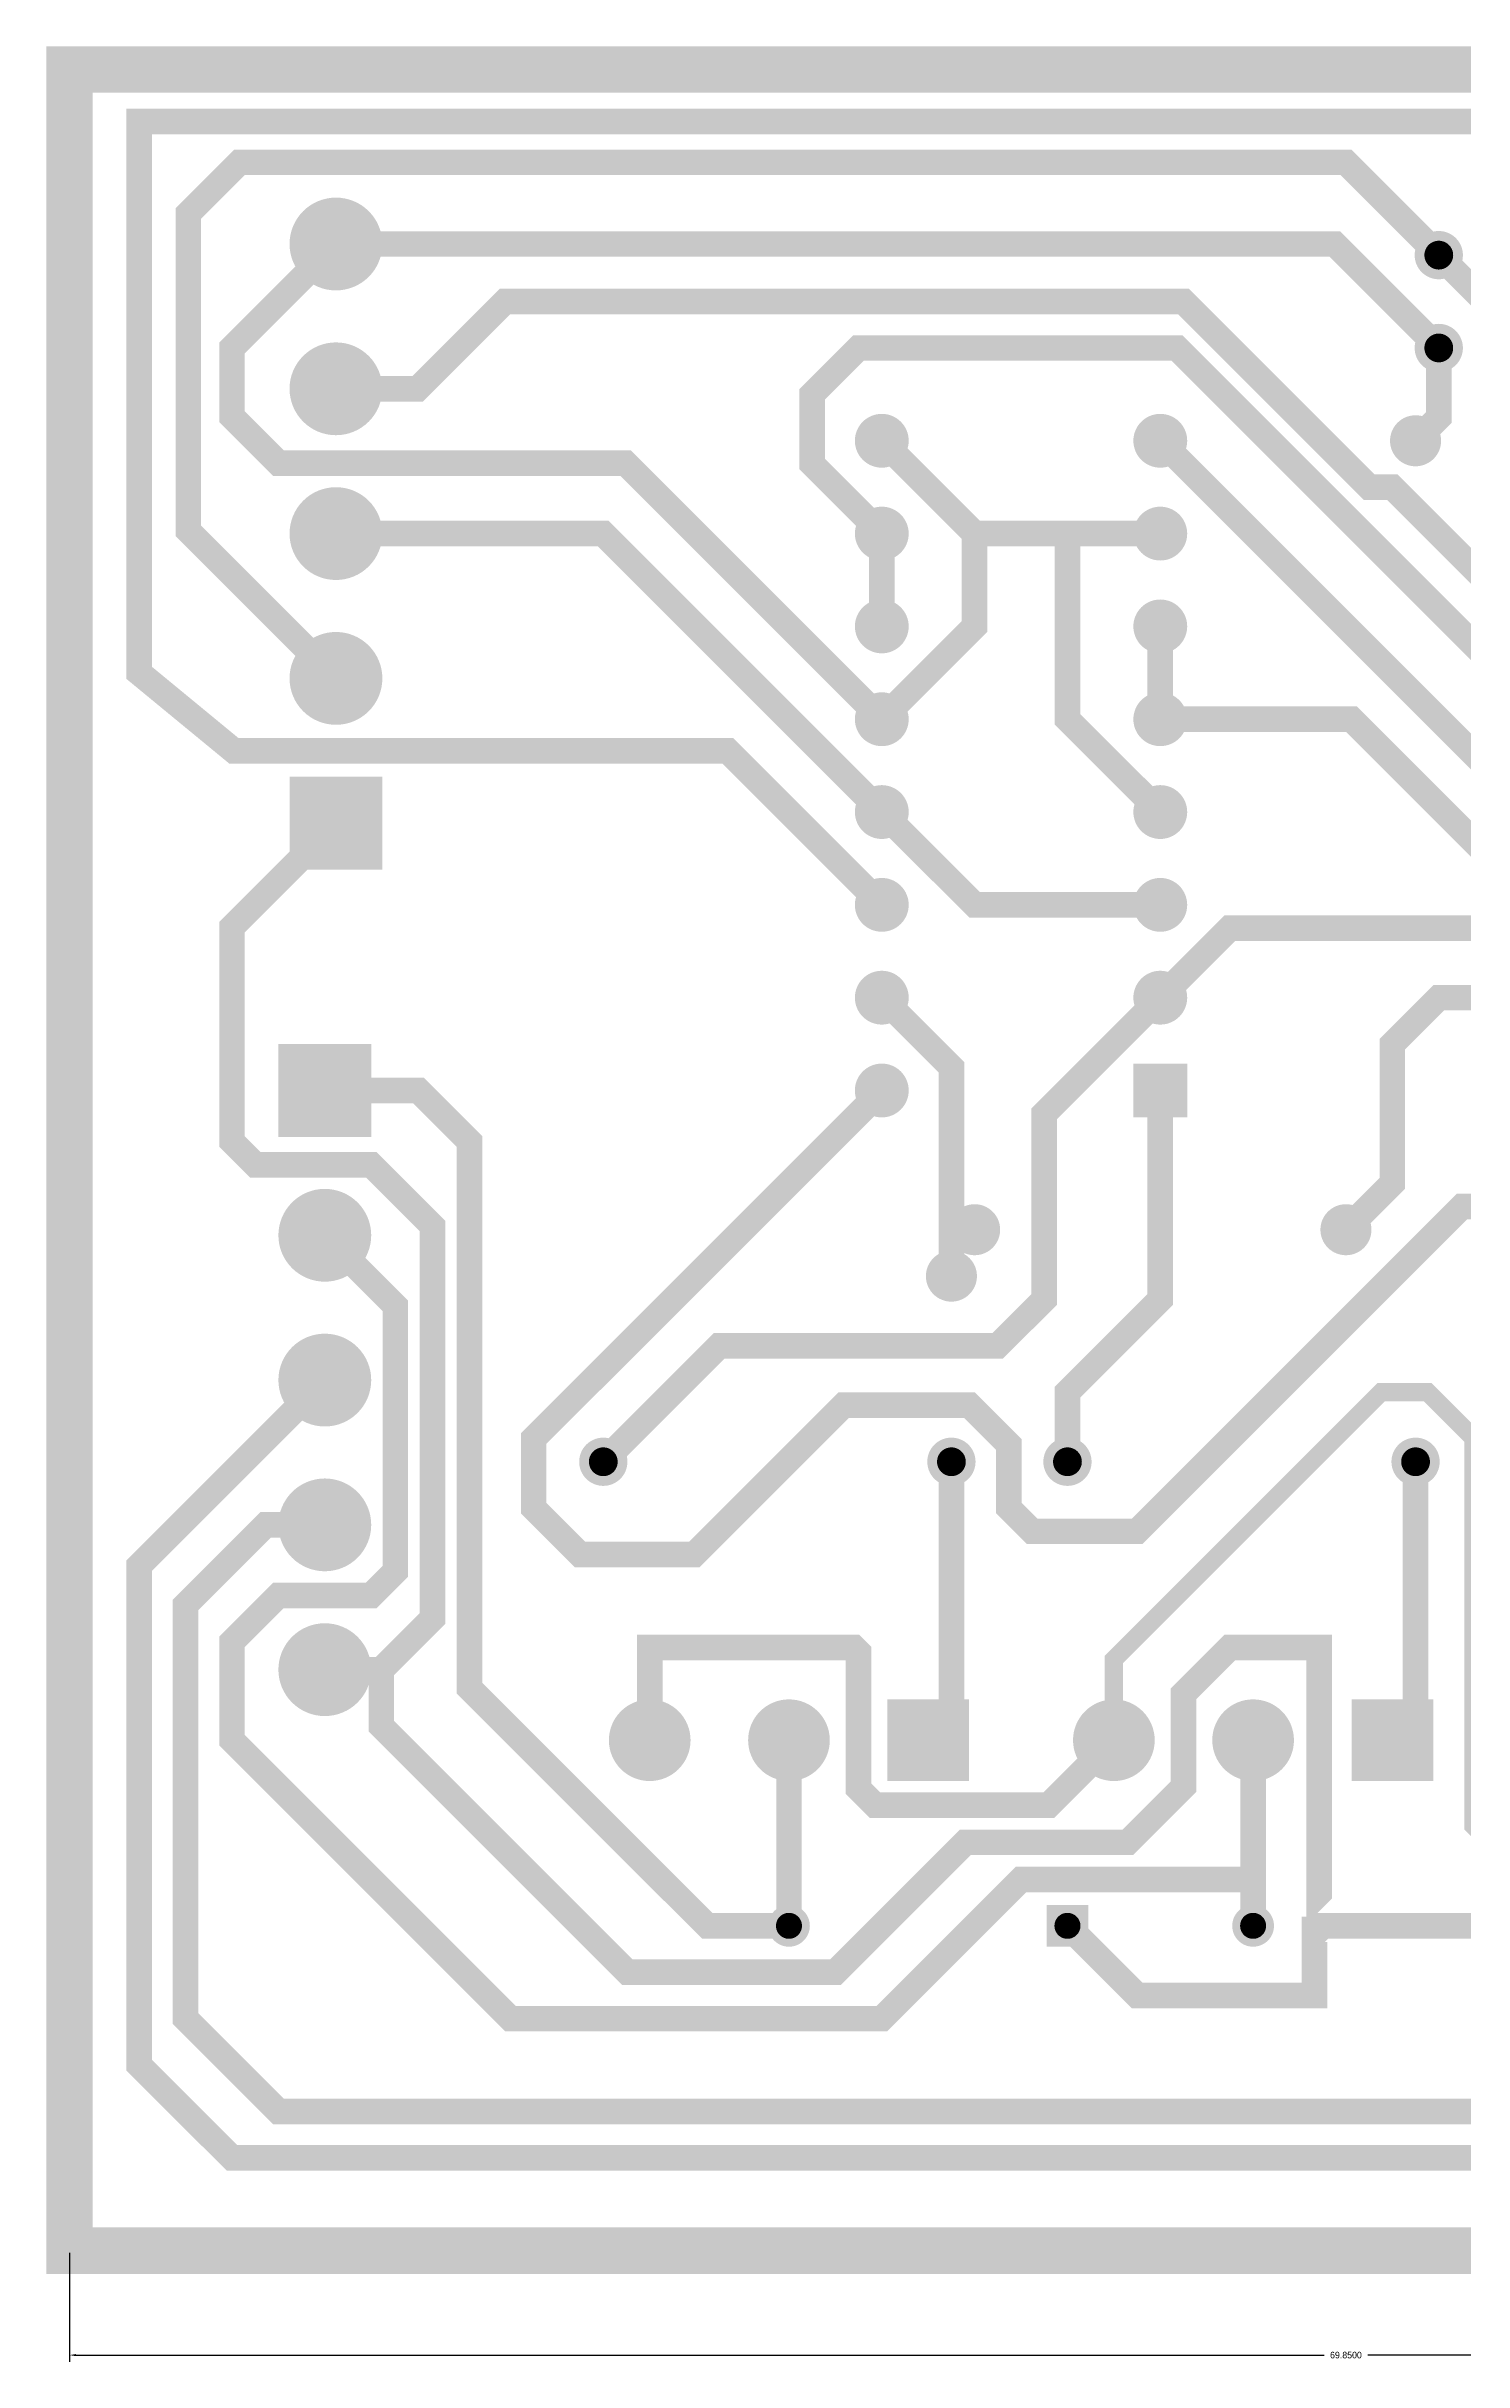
# Model space of a CAD drawing. Extents: x 57 to 198, y 54 to 118.
# Drawn here: x 56.7 to 95.5, y 54.1 to 117.5 of the extents above; entities that cross this region are included whole.
import ezdxf

# ---------------------------------------------------------------- set-up
doc = ezdxf.new("R2010")
doc.units = 0
doc.header["$MEASUREMENT"] = 0
doc.layers.get('0').update_dxf_attribs({"color": 1, "linetype": 'CONTINUOUS'})
doc.layers.get('Defpoints').update_dxf_attribs({"linetype": 'CONTINUOUS'})
for name, color, linetype in [('BOARD_OUTLINE', 7, 'CONTINUOUS'), ('BOTTOM', 7, 'CONTINUOUS'), ('COMPONENTS_TOP', 1, 'CONTINUOUS'), ('DRILL', 7, 'CONTINUOUS'), ('DRLDWG', 8, 'CONTINUOUS'), ('FABDWG', 7, 'CONTINUOUS'), ('PADSTACKS', 1, 'CONTINUOUS')]:
    doc.layers.add(name, color=color, linetype=linetype)
doc.layers.get('COMPONENTS_TOP').off()
doc.layers.get('PADSTACKS').off()
doc.dimstyles.get("Standard").update_dxf_attribs({"dimtxt": 0.18, "dimasz": 0.18, "dimexe": 0.18, "dimexo": 0.0625, "dimgap": 0.09, "dimtad": 0, "dimtih": 1, "dimtoh": 1, "dimdec": 4, "dimzin": 0, "dimdsep": 46, "dimtxsty": 'Standard', "dimcen": 0.09, "dimadec": 0, "dimazin": 0, "dimtfac": 1, "dimtdec": 4, "dimtofl": 0, "dimtmove": 0, "dimatfit": 3, "dimfxl": 0, "dimtolj": 1, "dimtzin": 0, "dimarcsym": 0})

# ---------------------------------------------------------------- blocks, each defined once
blk = doc.blocks.new('PADSTACK_TM_RAD_LLB_PAD2')
blk.add_point((0, 0))
at = {"layer": 'BOTTOM', "const_width": 0.026}
blk.add_lwpolyline([(-0.013, 0, 1), (0.013, 0, 1)], format="xyb", close=True, dxfattribs=at)
at = {"layer": 'DRILL', "const_width": 0.0155}
blk.add_lwpolyline([(-0.00775, 0, 1), (0.00775, 0, 1)], format="xyb", close=True, dxfattribs=at)
at = {"layer": 'DRLDWG', "const_width": 0.0155}
blk.add_lwpolyline([(-0.00775, 0, 1), (0.00775, 0, 1)], format="xyb", close=True, dxfattribs=at)
blk = doc.blocks.new('FOOTPRINT_CAP_C3')
at = {"layer": 'PADSTACKS'}
for p in [(0, 0), (0.1, 0)]:
    blk.add_blockref('PADSTACK_TM_RAD_LLB_PAD2', p, dxfattribs=at)
blk = doc.blocks.new('PADSTACK_TM_DIODE_LLB_PAD30')
blk.add_point((0, 0))
at = {"layer": 'BOTTOM', "const_width": 0.0225}
blk.add_lwpolyline([(-0.01125, 0, 1), (0.01125, 0, 1)], format="xyb", close=True, dxfattribs=at)
at = {"layer": 'DRILL', "const_width": 0.014}
blk.add_lwpolyline([(-0.007, 0, 1), (0.007, 0, 1)], format="xyb", close=True, dxfattribs=at)
at = {"layer": 'DRLDWG', "const_width": 0.014}
blk.add_lwpolyline([(-0.007, 0, 1), (0.007, 0, 1)], format="xyb", close=True, dxfattribs=at)
blk = doc.blocks.new('PADSTACK_TM_DIODE_LLB_PAD29')
blk.add_point((0, 0))
at = {"layer": 'BOTTOM', "const_width": 0.045}
blk.add_lwpolyline([(-0.0225, 0), (0.0225, 0)], dxfattribs=at)
at = {"layer": 'DRILL', "const_width": 0.014}
blk.add_lwpolyline([(-0.007, 0, 1), (0.007, 0, 1)], format="xyb", close=True, dxfattribs=at)
at = {"layer": 'DRLDWG', "const_width": 0.014}
blk.add_lwpolyline([(-0.007, 0, 1), (0.007, 0, 1)], format="xyb", close=True, dxfattribs=at)
blk = doc.blocks.new('FOOTPRINT_DIODE_D3')
at = {"layer": 'PADSTACKS', "rotation": 90}
for name, p in [('PADSTACK_TM_DIODE_LLB_PAD29', (-0.3, 0)), ('PADSTACK_TM_DIODE_LLB_PAD30', (0, 0))]:
    blk.add_blockref(name, p, dxfattribs=at)
blk = doc.blocks.new('FOOTPRINT_DIODE_D4')
at = {"layer": 'PADSTACKS', "rotation": 90}
for name, p in [('PADSTACK_TM_DIODE_LLB_PAD29', (-0.3, 0)), ('PADSTACK_TM_DIODE_LLB_PAD30', (0, 0))]:
    blk.add_blockref(name, p, dxfattribs=at)
blk = doc.blocks.new('PADSTACK_BCON156T_LLB_PAD1')
blk.add_point((0, 0))
at = {"layer": 'BOTTOM', "const_width": 0.1}
blk.add_lwpolyline([(-0.05, 0), (0.05, 0)], dxfattribs=at)
at = {"layer": 'DRILL', "const_width": 0.035}
blk.add_lwpolyline([(-0.0175, 0, 1), (0.0175, 0, 1)], format="xyb", close=True, dxfattribs=at)
at = {"layer": 'DRLDWG', "const_width": 0.035}
blk.add_lwpolyline([(-0.0175, 0, 1), (0.0175, 0, 1)], format="xyb", close=True, dxfattribs=at)
blk = doc.blocks.new('PADSTACK_BCON156T_LLB_PAD2')
blk.add_point((0, 0))
at = {"layer": 'BOTTOM', "const_width": 0.05}
blk.add_lwpolyline([(-0.025, 0, 1), (0.025, 0, 1)], format="xyb", close=True, dxfattribs=at)
at = {"layer": 'DRILL', "const_width": 0.035}
blk.add_lwpolyline([(-0.0175, 0, 1), (0.0175, 0, 1)], format="xyb", close=True, dxfattribs=at)
at = {"layer": 'DRLDWG', "const_width": 0.035}
blk.add_lwpolyline([(-0.0175, 0, 1), (0.0175, 0, 1)], format="xyb", close=True, dxfattribs=at)
blk = doc.blocks.new('FOOTPRINT_CONN5_J1')
at = {"layer": 'PADSTACKS'}
for name, p in [('PADSTACK_BCON156T_LLB_PAD1', (0, 0)), ('PADSTACK_BCON156T_LLB_PAD2', (0.156, 0)), ('PADSTACK_BCON156T_LLB_PAD2', (0.312, 0)), ('PADSTACK_BCON156T_LLB_PAD2', (0.468, 0)), ('PADSTACK_BCON156T_LLB_PAD2', (0.624, 0))]:
    blk.add_blockref(name, p, dxfattribs=at)
blk = doc.blocks.new('FOOTPRINT_CONN5_J2')
at = {"layer": 'PADSTACKS'}
for name, p in [('PADSTACK_BCON156T_LLB_PAD1', (0, 0)), ('PADSTACK_BCON156T_LLB_PAD2', (0.156, 0)), ('PADSTACK_BCON156T_LLB_PAD2', (0.312, 0)), ('PADSTACK_BCON156T_LLB_PAD2', (0.468, 0)), ('PADSTACK_BCON156T_LLB_PAD2', (0.624, 0))]:
    blk.add_blockref(name, p, dxfattribs=at)
blk = doc.blocks.new('PADSTACK_TO_LLB_PAD60')
blk.add_point((0, 0))
at = {"layer": 'BOTTOM', "const_width": 0.088}
blk.add_lwpolyline([(-0.044, 0), (0.044, 0)], dxfattribs=at)
at = {"layer": 'DRILL', "const_width": 0.0335}
blk.add_lwpolyline([(-0.01675, 0, 1), (0.01675, 0, 1)], format="xyb", close=True, dxfattribs=at)
at = {"layer": 'DRLDWG', "const_width": 0.0335}
blk.add_lwpolyline([(-0.01675, 0, 1), (0.01675, 0, 1)], format="xyb", close=True, dxfattribs=at)
blk = doc.blocks.new('PADSTACK_TO_LLB_PAD61')
blk.add_point((0, 0))
at = {"layer": 'BOTTOM', "const_width": 0.044}
blk.add_lwpolyline([(-0.022, 0, 1), (0.022, 0, 1)], format="xyb", close=True, dxfattribs=at)
at = {"layer": 'DRILL', "const_width": 0.0335}
blk.add_lwpolyline([(-0.01675, 0, 1), (0.01675, 0, 1)], format="xyb", close=True, dxfattribs=at)
at = {"layer": 'DRLDWG', "const_width": 0.0335}
blk.add_lwpolyline([(-0.01675, 0, 1), (0.01675, 0, 1)], format="xyb", close=True, dxfattribs=at)
blk = doc.blocks.new('FOOTPRINT_BD_Q3')
at = {"layer": 'PADSTACKS'}
for name, p in [('PADSTACK_TO_LLB_PAD61', (-0.05, 0)), ('PADSTACK_TO_LLB_PAD61', (0.1, 0)), ('PADSTACK_TO_LLB_PAD60', (0.25, 0))]:
    blk.add_blockref(name, p, dxfattribs=at)
blk = doc.blocks.new('FOOTPRINT_BD_Q4')
at = {"layer": 'PADSTACKS'}
for name, p in [('PADSTACK_TO_LLB_PAD61', (-0.05, 0)), ('PADSTACK_TO_LLB_PAD61', (0.1, 0)), ('PADSTACK_TO_LLB_PAD60', (0.25, 0))]:
    blk.add_blockref(name, p, dxfattribs=at)
blk = doc.blocks.new('PADSTACK_TM_AXIAL_LLB_PAD3')
blk.add_point((0, 0))
at = {"layer": 'BOTTOM', "const_width": 0.026}
blk.add_lwpolyline([(-0.013, 0, 1), (0.013, 0, 1)], format="xyb", close=True, dxfattribs=at)
at = {"layer": 'DRILL', "const_width": 0.0155}
blk.add_lwpolyline([(-0.00775, 0, 1), (0.00775, 0, 1)], format="xyb", close=True, dxfattribs=at)
at = {"layer": 'DRLDWG', "const_width": 0.0155}
blk.add_lwpolyline([(-0.00775, 0, 1), (0.00775, 0, 1)], format="xyb", close=True, dxfattribs=at)
blk = doc.blocks.new('FOOTPRINT_RESISTOR_2_R3')
at = {"layer": 'PADSTACKS'}
for p in [(0, 0), (0.375, 0)]:
    blk.add_blockref('PADSTACK_TM_AXIAL_LLB_PAD3', p, dxfattribs=at)
blk = doc.blocks.new('FOOTPRINT_RESISTOR_2_R4')
at = {"layer": 'PADSTACKS'}
for p in [(0, 0), (0.375, 0)]:
    blk.add_blockref('PADSTACK_TM_AXIAL_LLB_PAD3', p, dxfattribs=at)
blk = doc.blocks.new('PADSTACK_DIP100T_LLB_PAD4_1')
blk.add_point((0, 0))
at = {"layer": 'BOTTOM', "const_width": 0.058}
blk.add_lwpolyline([(-0.029, 0), (0.029, 0)], dxfattribs=at)
at = {"layer": 'DRILL', "const_width": 0.017}
blk.add_lwpolyline([(-0.0085, 0, 1), (0.0085, 0, 1)], format="xyb", close=True, dxfattribs=at)
at = {"layer": 'DRLDWG', "const_width": 0.017}
blk.add_lwpolyline([(-0.0085, 0, 1), (0.0085, 0, 1)], format="xyb", close=True, dxfattribs=at)
blk = doc.blocks.new('PADSTACK_DIP100T_LLB_PAD3_1')
blk.add_point((0, 0))
at = {"layer": 'BOTTOM', "const_width": 0.029}
blk.add_lwpolyline([(-0.0145, 0, 1), (0.0145, 0, 1)], format="xyb", close=True, dxfattribs=at)
at = {"layer": 'DRILL', "const_width": 0.017}
blk.add_lwpolyline([(-0.0085, 0, 1), (0.0085, 0, 1)], format="xyb", close=True, dxfattribs=at)
at = {"layer": 'DRLDWG', "const_width": 0.017}
blk.add_lwpolyline([(-0.0085, 0, 1), (0.0085, 0, 1)], format="xyb", close=True, dxfattribs=at)
blk = doc.blocks.new('PADSTACK_DIP100T_LLB_PAD5_1')
blk.add_point((0, 0))
at = {"layer": 'BOTTOM', "const_width": 0.029}
blk.add_lwpolyline([(-0.0145, 0, 1), (0.0145, 0, 1)], format="xyb", close=True, dxfattribs=at)
at = {"layer": 'DRILL', "const_width": 0.017}
blk.add_lwpolyline([(-0.0085, 0, 1), (0.0085, 0, 1)], format="xyb", close=True, dxfattribs=at)
at = {"layer": 'DRLDWG', "const_width": 0.017}
blk.add_lwpolyline([(-0.0085, 0, 1), (0.0085, 0, 1)], format="xyb", close=True, dxfattribs=at)
blk = doc.blocks.new('FOOTPRINT_DIP_16_U2')
at = {"layer": 'PADSTACKS'}
for name, p in [('PADSTACK_DIP100T_LLB_PAD5_1', (0, 0.3)), ('PADSTACK_DIP100T_LLB_PAD5_1', (0.1, 0.3)), ('PADSTACK_DIP100T_LLB_PAD5_1', (0.2, 0.3)), ('PADSTACK_DIP100T_LLB_PAD5_1', (0.3, 0.3)), ('PADSTACK_DIP100T_LLB_PAD5_1', (0.4, 0.3)), ('PADSTACK_DIP100T_LLB_PAD5_1', (0.5, 0.3)), ('PADSTACK_DIP100T_LLB_PAD5_1', (0.6, 0.3)), ('PADSTACK_DIP100T_LLB_PAD5_1', (0.7, 0.3)), ('PADSTACK_DIP100T_LLB_PAD3_1', (0.1, 0)), ('PADSTACK_DIP100T_LLB_PAD3_1', (0.2, 0)), ('PADSTACK_DIP100T_LLB_PAD3_1', (0.3, 0)), ('PADSTACK_DIP100T_LLB_PAD3_1', (0.4, 0)), ('PADSTACK_DIP100T_LLB_PAD3_1', (0.5, 0)), ('PADSTACK_DIP100T_LLB_PAD3_1', (0.6, 0)), ('PADSTACK_DIP100T_LLB_PAD3_1', (0.7, 0))]:
    blk.add_blockref(name, p, dxfattribs=at)
at = {"layer": 'PADSTACKS', "rotation": 90}
blk.add_blockref('PADSTACK_DIP100T_LLB_PAD4_1', (0, 0), dxfattribs=at)
blk = doc.blocks.new('VIASTACK_VIA1')
blk.add_point((0, 0))
at = {"layer": 'BOTTOM', "const_width": 0.0275}
blk.add_lwpolyline([(-0.01375, 0, 1), (0.01375, 0, 1)], format="xyb", close=True, dxfattribs=at)
at = {"layer": 'DRILL', "const_width": 0.0175}
blk.add_lwpolyline([(-0.00875, 0, 1), (0.00875, 0, 1)], format="xyb", close=True, dxfattribs=at)
at = {"layer": 'DRLDWG', "const_width": 0.0175}
blk.add_lwpolyline([(-0.00875, 0, 1), (0.00875, 0, 1)], format="xyb", close=True, dxfattribs=at)
at = {"layer": 'FABDWG', "const_width": 0.0175}
blk.add_lwpolyline([(-0.00875, 0, 1), (0.00875, 0, 1)], format="xyb", close=True, dxfattribs=at)
blk = doc.blocks.new('*D80')
at = {"color": 0, "linetype": 'Continuous', "lineweight": -2}
for p, q in [((57.325, 57.0875), (57.325, 54.1125)), ((127.175, 57.0875), (127.175, 54.1125)), ((57.505, 54.2925), (91.65, 54.2925)), ((126.995, 54.2925), (92.85, 54.2925))]:
    blk.add_line(p, q, dxfattribs=at)
at = {"color": 0, "linetype": 'Continuous'}
for points in [[(57.505, 54.3225), (57.505, 54.2625), (57.325, 54.2925)], [(126.995, 54.3225), (126.995, 54.2625), (127.175, 54.2925)]]:
    blk.add_solid(points, dxfattribs=at)
at = {"layer": 'Defpoints', "color": 0, "linetype": 'Continuous'}
for p in [(57.325, 57.15), (127.175, 57.15), (127.175, 54.2925)]:
    blk.add_point(p, dxfattribs=at)
at = {"color": 0, "linetype": 'Continuous', "insert": (92.25, 54.2925), "char_height": 0.18, "attachment_point": 5}
blk.add_mtext('\\A1;69.8500', dxfattribs=at)

msp = doc.modelspace()

# ---------------------------------------------------------------- linework, layer by layer
at = {"layer": 'BOARD_OUTLINE', "const_width": 1.27}
msp.add_lwpolyline([(57.325, 57.15), (127.175, 57.15), (127.175, 116.84), (57.325, 116.84), (57.325, 57.15)], dxfattribs=at)
at = {"layer": 'BOTTOM'}
for points, const_width in [([(79.55, 93.98), (75.3336, 98.1964), (61.8208, 98.1964), (59.23, 100.33), (59.23, 115.4176), (113.84, 115.4176), (123.365, 106.045), (123.365, 86.995), (112.57, 76.2), (110.03, 76.2), (108.76, 77.47), (108.76, 80.28982), (106.22042, 80.28982), (100.505, 74.93), (100.505, 69.85), (99.87, 69.215), (97.33, 69.215), (96.822, 70.10739), (96.822, 74.93), (97.33, 75.438), (97.33, 78.74)], 0.70019), ([(94.79, 111.76), (92.25, 114.3), (61.97659, 114.3), (60.5762, 112.89961), (60.5762, 104.2162), (64.6148, 100.1776)], 0.70019), ([(79.55, 99.06), (72.5396, 106.0704), (63.04, 106.0704), (61.77, 107.3404), (61.77, 109.22), (64.6148, 112.0648)], 0.70019), ([(94.79, 109.22), (91.9452, 112.0648), (64.6148, 112.0648)], 0.70019), ([(107.49, 109.22), (107.49, 105.4608), (103.7308, 105.4608), (103.7308, 104.49518), (100.78482, 104.49518), (96.695, 108.585), (96.695, 109.855), (94.79, 111.76)], 0.70019), ([(107.49, 99.06), (106.0168, 97.5868), (101.3432, 97.5868), (93.52, 105.41), (92.885, 105.41), (87.805, 110.49), (69.2376, 110.49), (66.85, 108.1024), (64.6148, 108.1024)], 0.70019), ([(79.55, 88.9), (70.025, 79.375), (70.025, 77.47), (71.295, 76.2), (74.4192, 76.2), (78.50902, 80.28982), (81.94649, 80.28982), (83.02938, 79.20694), (83.02938, 77.47), (83.66438, 76.835), (86.535, 76.835), (95.425, 85.725), (102.41, 85.725), (103.68, 86.995), (118.92, 86.995), (120.825, 88.9), (120.825, 102.235), (118.92, 104.14), (112.57, 104.14), (111.2492, 105.4608), (107.49, 105.4608), (107.49, 109.22)], 0.70019), ([(79.55, 104.14), (77.645, 106.045), (77.645, 107.95), (78.915, 109.22), (87.6272, 109.22), (100.3272, 96.52), (110.03, 96.52), (112.57, 99.06)], 0.70019), ([(94.79, 109.22), (94.79, 107.315), (94.155, 106.68)], 0.70019), ([(79.55, 106.68), (82.09, 104.14), (82.09, 101.6), (79.55, 99.06)], 0.70019), ([(79.55, 106.68), (82.09, 104.14), (87.17, 104.14)], 0.70019), ([(87.17, 106.68), (96.06, 97.79), (96.695, 97.79)], 0.70019), ([(79.55, 96.52), (71.93, 104.14), (64.6148, 104.14)], 0.70019), ([(79.55, 101.6), (79.55, 104.14)], 0.70019), ([(87.17, 104.14), (84.63, 104.14), (84.63, 99.06), (87.17, 96.52)], 0.70019), ([(87.17, 99.06), (87.17, 101.6)], 0.70019), ([(87.17, 99.06), (92.4024, 99.06), (96.9998, 94.4626), (107.0074, 94.4626), (110.03, 91.44)], 0.70019), ([(64.6148, 96.2152), (61.77, 93.3704), (61.77, 87.503), (62.405, 86.868), (65.58, 86.868), (67.2564, 85.1916), (67.2564, 74.45079), (65.85601, 73.0504), (64.31, 73.0504)], 0.70019), ([(79.55, 96.52), (82.09, 93.98), (87.17, 93.98)], 0.70019), ([(104.95, 91.44), (103.045, 93.345), (89.075, 93.345), (87.17, 91.44)], 0.70019), ([(87.17, 91.44), (83.995, 88.265), (83.995, 83.185), (82.725, 81.915), (75.105, 81.915), (71.93, 78.74)], 0.70019), ([(79.55, 91.44), (81.455, 89.535), (81.455, 83.82)], 0.70019), ([(79.55, 91.44), (81.455, 89.535), (81.455, 85.09), (82.09, 85.09)], 0.70019), ([(92.25, 85.09), (93.52, 86.36), (93.52, 90.17), (94.79, 91.44), (102.41, 91.44)], 0.70019), ([(77.01, 66.04), (74.7748, 66.04), (68.2724, 72.5424), (68.2724, 87.49961), (66.87201, 88.9), (64.31, 88.9)], 0.70019), ([(87.17, 88.9), (87.17, 83.185), (84.63, 80.645), (84.63, 78.74)], 0.70019), ([(64.31, 80.9752), (59.23, 75.8952), (59.23, 62.23), (61.77, 59.69), (122.73, 59.69), (125.27, 62.23), (125.27, 67.945), (124.635, 68.58), (117.777, 68.58), (117.015, 69.342), (117.015, 72.517), (115.872, 73.66), (114.475, 73.66), (113.205, 72.39), (113.205, 66.04), (111.935, 64.77), (103.68, 64.77), (102.41, 66.04)], 0.70019), ([(111.3, 71.12), (108.506, 68.326), (96.19039, 68.326), (95.7425, 68.77389), (95.7425, 79.3877), (94.4852, 80.645), (93.2152, 80.645), (85.9, 73.3298), (85.9, 71.12)], 0.49996), ([(80.82, 71.12), (81.455, 71.755), (81.455, 78.74)], 0.70019), ([(93.52, 71.12), (94.155, 71.755), (94.155, 78.74)], 0.70019), ([(64.31, 77.0128), (62.6899, 77.0128), (60.5, 74.8229), (60.5, 63.5), (63.04, 60.96), (121.46, 60.96), (124, 63.5), (124, 67.31), (115.745, 67.31), (115.745, 67.945), (115.11, 67.945), (115.11, 67.31), (115.11, 66.04)], 0.70019), ([(97.33, 66.04), (91.615, 66.04), (91.51848, 65.94348), (91.51848, 73.66), (89.075, 73.66), (87.805, 72.39), (87.805, 69.85), (86.281, 68.326), (81.836, 68.326), (78.28, 64.77), (72.5904, 64.77), (65.85601, 71.50439), (65.85601, 73.0504), (64.31, 73.0504)], 0.70019), ([(85.9, 71.12), (84.122, 69.342), (79.36289, 69.342), (78.915, 69.78989), (78.915, 73.533), (78.788, 73.66), (73.2, 73.66), (73.2, 71.12)], 0.70019), ([(77.01, 66.04), (77.01, 71.12)], 0.70019), ([(89.71, 66.04), (89.71, 71.12)], 0.70019), ([(97.33, 66.04), (91.615, 66.04), (91.51848, 65.94348), (91.38809, 65.94348), (91.38809, 64.135), (86.535, 64.135), (84.63, 66.04)], 0.70019)]:
    msp.add_lwpolyline(points, dxfattribs=dict(at, const_width=const_width))
at = {"layer": 'BOTTOM', "const_width": 0.70019}
msp.add_lwpolyline([(64.31, 84.9376), (66.2404, 83.0072), (66.2404, 75.7428), (65.58, 75.0824), (63.04, 75.0824), (61.77, 73.8124), (61.77, 71.12), (69.39, 63.5), (79.55, 63.5), (83.36, 67.31), (89.71, 67.31), (89.71, 66.04, 0.67131669)], format="xyb", dxfattribs=at)

# ---------------------------------------------------------------- block references
at = {"layer": 'COMPONENTS_TOP', "xscale": 25.4, "yscale": 25.4, "zscale": 25.4}
for name, p, rotation in [('FOOTPRINT_CONN5_J2', (64.6148, 96.2152), 90), ('FOOTPRINT_CAP_C3', (94.79, 111.76), 270), ('FOOTPRINT_DIP_16_U2', (87.17, 88.9), 90), ('FOOTPRINT_CONN5_J1', (64.31, 88.9), 270), ('FOOTPRINT_DIODE_D4', (77.01, 66.04), 180), ('FOOTPRINT_DIODE_D3', (89.71, 66.04), 180)]:
    msp.add_blockref(name, p, dxfattribs=dict(at, rotation=rotation))
for name, p in [('FOOTPRINT_RESISTOR_2_R4', (71.93, 78.74)), ('FOOTPRINT_RESISTOR_2_R3', (84.63, 78.74)), ('FOOTPRINT_BD_Q4', (74.47, 71.12)), ('FOOTPRINT_BD_Q3', (87.17, 71.12))]:
    msp.add_blockref(name, p, dxfattribs=at)
at = {"layer": 'PADSTACKS', "xscale": 25.4, "yscale": 25.4, "zscale": 25.4}
for p in [(94.155, 106.68), (82.09, 85.09), (92.25, 85.09), (81.455, 83.82)]:
    msp.add_blockref('VIASTACK_VIA1', p, dxfattribs=at)

# ---------------------------------------------------------------- dimensions: what is measured, and where the dimension line sits
at = {"linetype": 'Continuous'}
dim = msp.add_linear_dim(base=(127.175, 54.2925), p1=(57.325, 57.15), p2=(127.175, 57.15), dimstyle='Standard', dxfattribs=at)
dim.commit()
dim.dimension.update_dxf_attribs({"geometry": '*D80', "text_midpoint": (92.25, 54.2925)})

doc.saveas('drawing.dxf')
